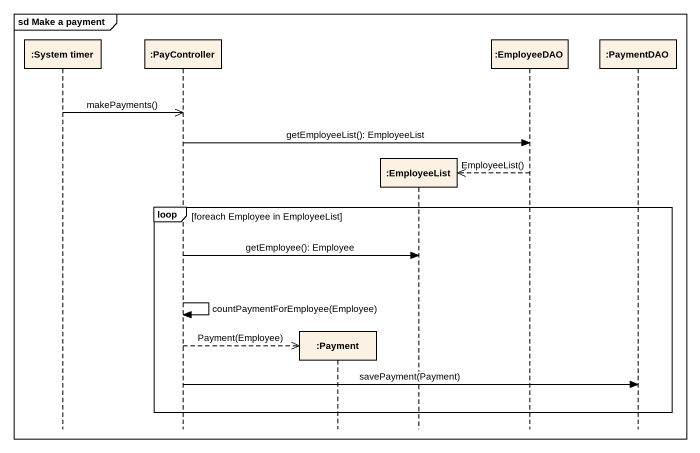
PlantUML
@startuml
mainframe sd Make a payment
hide footbox
participant ":System timer" as System_timer
participant ":PayController" as PayController
participant ":Payment" as Payment
participant ":EmployeeList" as EmployeeList
participant ":EmployeeDAO" as EmployeeDAO
participant ":PaymentDAO" as PaymentDAO

System_timer ->> PayController : makePayments()
PayController -> EmployeeDAO : getEmployeeList(): EmployeeList
EmployeeDAO -->> EmployeeList ** : EmployeeList()
loop foreach Employee in EmployeeList
  PayController -> EmployeeList : getEmployee(): Employee
  PayController -> PayController : countPaymentForEmployee(Employee)
  PayController -->> Payment ** : Payment(Employee)
  PayController -> PaymentDAO : savePayment(Payment)
end
@enduml
